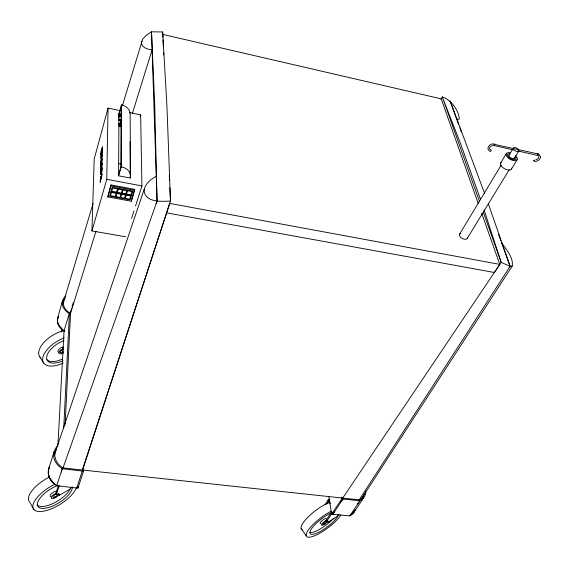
<?xml version="1.0" encoding="UTF-8"?>
<svg xmlns="http://www.w3.org/2000/svg" width="569" height="569" viewBox="0 0 569 569"><rect width="100%" height="100%" fill="white"/><g stroke="black" fill="none" stroke-linecap="round" stroke-linejoin="round"><path stroke-width="0.85" d="M130.017 141.617L130.237 178.012L118.587 175.8L121.254 166.802L121.453 104.874A11.224 9.061 3.9 0 1 130.152 113.629L130.543 175.629M118.587 175.8L118.957 113.715L121.453 104.874M107.804 196.931L111.04 184.946L134.661 189.363L134.675 190.323L131.261 201.234L107.804 196.931L111.04 184.946M125.742 236.804L91.929 230.943L106.759 179.299L108.046 108.131L120.109 110.642M49.645 466.445A18.251 15.029 13.5 0 0 54.183 484.006L56.672 485.755L77.967 488.117L83.551 471.175L83.607 469.404M91.929 230.943L94.205 158.95L108.046 108.131M166.433 212.82L494.475 272.515L499.788 264.386L169.69 203.396L76.737 487.996M63.735 428.108L69.432 313.263L70.528 313.434L95.976 231.192M65.129 424.73L70.528 313.434A15.306 10.804 15.1 0 1 65.222 297.978M57.924 445.157L64.055 330.681L69.176 314.088M156.255 176.212C150.771 179.37 144.37 184.164 144.142 191.092C145.721 202.849 162.158 201.433 170.472 201.006L166.952 106.332L162.663 31.978L151.525 31.807L146.141 35.321L142.655 39.19L122.385 105.749M540.522 156.631C540.593 159.434 537.648 161.411 535.073 161.482M141.759 41.124C140.059 47.021 147.513 49.659 152.108 49.752L132.435 113.345M48.678 469.887L48.514 474.105L49.19 476.744M48.813 469.062L49.766 466.616M57.718 318.768L57.597 322.04L58.209 324.124M57.832 318.128L58.387 316.862M57.697 318.007L62.583 300.475M120.109 123.886L121.026 120.664M61.338 331.969L62.049 329.472M121.474 121.61L120.784 124.028L118.395 123.537M62.313 331.08L62.789 329.415M70.307 312.957L71.538 308.697M72.035 306.997L73.266 302.736M63.308 352.901A3.791 1.913 -32 0 1 58.899 352.844A3.791 1.913 -32 0 1 62.974 348.904L63.458 347.246M118.594 174.854L120.92 166.994L121.14 106.816L118.957 114.547L121.474 115.066M62.988 303.853L93.067 203.524M118.814 117.648L119.326 115.948M115.279 196.575L116.254 193.289M116.581 192.194L117.57 188.887M116.005 196.71L116.986 193.424M117.314 192.329L118.302 189.022M140.138 116.609L140.65 114.91L129.419 112.577M61.303 471.964L62.27 468.714L63.031 467.924L342.502 498.046M120.066 197.457L121.055 194.178M121.389 193.083L122.385 189.783M120.792 197.592L121.78 194.314M122.115 193.218L123.117 189.918M124.476 198.268L125.479 194.996M125.813 193.901L126.823 190.608M125.201 198.403L126.204 195.131M126.538 194.036L127.556 190.743M134.398 190.202L131.261 201.234M48.657 468.913L54.055 451.736M131.574 218.446L133.964 210.943M135.55 205.935L141.909 185.914L140.65 114.91M56.672 485.755L62.27 468.714L59.738 466.943A18.578 15.071 14.1 0 1 57.497 446.018M82.306 470.086L170.472 201.006L169.861 187.734M58.451 485.478L55.783 493.551A4.346 1.75 -31.7 0 0 51.274 497.292A4.346 1.75 -31.7 0 0 54.226 498.209A4.346 1.75 -31.7 0 0 58.728 494.468L58.742 493.686M71.694 487.192L69.937 489.162L59.29 495.421A4.346 1.75 -31.7 0 0 56.338 494.497L59.283 485.627M54.332 454.894L144.462 188.531M62.946 468.18L157.065 201.063L154.761 106.247L151.525 31.807L157.065 201.063L156.119 203.546M494.056 144.284L538.146 153.957A0.782 0.427 -66.9 0 1 538.246 154.811A0.782 0.427 -66.9 0 1 537.549 155.401L537.456 155.344A0.782 0.384 -74.4 0 1 537.349 155.095M70.456 488.437L69.318 490.62A20 8.087 -31.7 0 1 52.448 503.757A20 8.087 -31.7 0 1 37.156 504.98M361.336 498.97L512.235 266.057C513.665 257.245 505.912 249.371 501.438 242.366L510.13 266.299L359.025 500.144M441.011 99.219L442.277 96.886C450.897 99.731 458.692 110.016 459.375 119.056L457.817 119.298L456.551 118.715M354.672 510.443L352.225 513.885M334.615 511.353L332.865 514.305L331.585 514.17L328.818 496.659M500.606 163.09L506.254 153.694M459.61 234.094L501.09 165.273M508.999 155.173L512.449 149.469M514.483 158.139L518.828 151.02M467.199 238.468L509.17 169.825M511.495 168.986L517.235 159.626M354.466 510.983L353.299 512.833L349.821 515.535M325.169 504.703L328.341 499.71L329.899 498.992M326.748 504.141L328.605 501.225M338.932 514.661L337.09 516.467L328.071 522.356L327.417 521.467L327.673 520.969L327.417 521.467A3.898 1.067 -37.2 0 1 323.192 524.931A3.898 1.067 -37.2 0 1 321.691 524.198A3.898 1.067 -37.2 0 1 325.916 520.735L331.542 512.036M328.071 522.356A3.898 1.06 -37.2 0 0 326.563 521.631L332.204 512.932M342.595 497.313L342.887 499.063L332.865 514.305L349.814 515.877L351.742 514.703A16.999 12.803 36 0 0 355.134 509.788M349.814 515.877L359.964 500.727L361.912 499.561A17.283 12.81 35.5 0 0 365.76 491.524M331.585 514.17L341.82 498.942L341.521 497.192M342.382 498.579L501.168 262.345L484.02 209.797M353.37 513.117L363.555 497.975M493.977 144.277C494.802 143.175 494.71 146.048 493.984 145.38M509.084 267.729L510.13 266.299L488.351 203.887M340.81 501.908L342.887 499.063L359.964 500.727L357.375 504.127M70.528 313.434L69.873 314.01L67.64 312.516A16.416 11.593 15.1 0 1 65.862 295.972M329.501 499.618L327.943 500.336L330.489 503.785M512.235 266.057L510.13 266.299L501.168 262.345L483.323 212.201M326.563 521.631L325.916 520.735L326.279 520.571M325.916 520.735L326.613 520.45M56.26 493.38L55.783 493.551L56.338 494.497M535.863 159.853L538.16 158.587L538.864 156.361M492.526 145.557C490.03 146.055 488.358 148.85 490.314 149.69M63.472 349.679L62.974 348.904L63.394 348.797M62.974 348.904L63.799 348.74M493.366 143.9C489.731 143.367 485.556 148.808 489.575 151.098M493.807 145.365L494.425 145.067L494.447 144.049M83.551 471.175L62.27 468.714M342.723 498.074L359.217 499.852L359.964 500.727M341.82 498.942L342.887 499.063M118.836 124.419L121.439 124.895M118.309 119.796L121.802 120.443M110.877 191.717L131.51 195.537M118.949 125.564L121.567 126.048M118.949 126.389L121.567 126.88M111.026 185.907L134.675 190.323M106.759 179.299L141.909 185.914M118.85 163.708L121.403 164.199M118.452 120.137L121.702 120.806M118.245 114.995L121.617 115.692M118.416 115.358L121.752 116.048M118.75 115.998L121.332 116.531M118.757 119.056L121.339 119.59M118.957 113.715L121.474 114.234M493.942 145.522L513.679 150.003M517.968 150.977L537.705 155.465M162.03 34.24L441.21 98.857L478.195 203.361M64.781 331.165L62.626 329.714L59.354 326.265A15.633 11.238 14.6 0 1 57.818 323.021M64.823 331.478L62.633 329.999A16.16 11.608 14.7 0 1 58.209 316.741M55.421 484.504L56.63 485.357M539.028 154.306L540.55 156.76M52.142 481.659L54.211 483.657M62.626 329.714L58.564 324.792M48.756 475.35A17.66 14.545 13.4 0 0 50.485 479.418L54.183 483.636M328.341 499.71L329.871 501.78M52.064 481.559L49.489 477.37M301.101 528.544L306.214 535.749M39.723 356.735L43.649 362.986M59.29 495.421L58.621 493.494M34.005 509.696L29.624 502.036A24.979 10.228 -31.6 0 1 49.325 477.085M458.678 124.561L450.093 100.912L484.632 193.517M459.887 127.904L461.409 132.086M498.608 234.556L500.834 240.694M479.454 201.341L442.277 96.886L460.755 144.17L480.35 198.965M481.744 213.389L499.788 264.386M162.663 31.978L162.912 37.284M163.033 39.944L163.317 46.139M163.602 52.327L163.73 54.987M169.285 175.344L169.534 180.65M364.445 493.444A16.11 11.935 35.5 0 1 359.217 499.852M63.031 467.924A17.319 14.054 14.1 0 1 56.203 449.752M48.578 474.51A17.66 14.545 13.4 0 1 48.543 470.314M48.706 469.503A17.66 14.545 13.4 0 1 49.204 467.917M57.661 322.36A15.633 11.238 14.6 0 1 58.166 317.26M72.405 486.929A20.022 8.066 -31.7 0 1 54.532 505.187A20.022 8.066 -31.7 0 1 37.362 503.657A20.022 8.066 -31.7 0 1 57.185 485.577M76.225 487.91A25.086 10.1 -31.7 0 1 51.815 508.658A25.086 10.1 -31.7 0 1 32.817 505.962A25.086 10.1 -31.7 0 1 53.849 484.738M50.719 496.63A4.339 1.757 -31.7 0 1 51.793 493.33A4.339 1.757 -31.7 0 1 57.071 491.339M54.894 497.086A2.511 1.01 -31.7 0 1 53.066 496.289A2.511 1.01 -31.7 0 1 56.765 494.333A2.511 1.01 -31.7 0 1 55.463 496.787M467.384 237.842A4.381 2.44 29.8 0 1 461.694 238.091A4.381 2.44 29.8 0 1 460.734 233.34M514.454 157.25A3.122 1.536 29.1 0 1 512.989 158.673A3.122 1.536 29.1 0 1 509.454 156.767A3.122 1.536 29.1 0 1 509.703 154.69M518.907 150.614A3.137 1.522 29 0 1 516.865 151.468A3.137 1.522 29 0 1 513.636 149.448M513.338 148.929A3.137 1.522 29 0 1 515.265 147.599A3.137 1.522 29 0 1 518.793 150.131M511.659 168.161A6.195 3.094 29.2 0 1 504.675 168.829A6.195 3.094 29.2 0 1 501.147 162.478M515.436 156.866A4.68 2.304 29.1 0 1 513.814 159.697A4.68 2.304 29.1 0 1 508.039 156.454A4.68 2.304 29.1 0 1 509.675 153.637M515.642 155.757A6.238 3.073 29.1 0 1 515.08 160.714A6.238 3.073 29.1 0 1 506.666 156.176A6.238 3.073 29.1 0 1 510.173 152.805M537.634 154.398A0.782 0.384 -74.4 0 1 538.295 154.121A0.782 0.384 -74.4 0 1 538.025 155.33A0.782 0.384 -74.4 0 1 537.499 154.981M537.435 154.54A0.782 0.427 -66.9 0 1 538.132 153.95M490.763 149.946A0.789 0.405 -68.3 0 1 491.161 150.372A0.789 0.405 -68.3 0 1 490.698 151.326A0.789 0.405 -68.3 0 1 490.215 151.062M121.254 166.802A11.985 9.196 2.2 0 1 130.237 178.012M340.859 515.094A22.511 6.152 -37.2 0 1 316.791 534.789A22.511 6.152 -37.2 0 1 307.594 531.154A22.511 6.152 -37.2 0 1 331.122 511.239M302.189 529.782A22.426 6.287 -37.1 0 1 308.099 517.008A22.426 6.287 -37.1 0 1 329.828 502.306M338.825 514.34A17.973 4.908 -37.2 0 1 320.375 531.354A17.973 4.908 -37.2 0 1 310.866 529.767A17.973 4.908 -37.2 0 1 330.959 513.032M333.171 518.743A17.952 4.936 -37.2 0 1 309.977 532.47M320.66 523.544A3.898 1.074 -37.2 0 1 322.587 520.215A3.898 1.074 -37.2 0 1 326.378 519.191M324.501 523.622A2.248 0.612 -37.2 0 1 322.801 523.8A2.248 0.612 -37.2 0 1 325.518 521.545A2.248 0.612 -37.2 0 1 325.809 522.541M63.152 363.129A21.899 11.031 -32 0 1 42.632 359.082A21.899 11.031 -32 0 1 64.311 337.922M40.698 357.837A21.821 11.117 -31.9 0 1 43.4 343.015A21.821 11.117 -31.9 0 1 64.091 330.625M62.974 360.774A17.483 8.805 -32 0 1 46.622 357.496A17.483 8.805 -32 0 1 64.013 340.611M61.993 359.238A17.461 8.82 -32 0 1 46.914 359.665M59.02 352.311A3.791 1.913 -32 0 1 58.763 349.373A3.791 1.913 -32 0 1 63.529 347.204M63.138 352.047A2.191 1.102 -32 0 1 60.705 352.709A2.191 1.102 -32 0 1 60.855 351.059A2.191 1.102 -32 0 1 63.337 349.814M101.951 174.278L101.588 177.827L101.346 178.801L101.638 174.719L100.222 182.414L100.421 178.325L100.813 176.618L100.436 181.291L101.851 173.602L101.951 174.278M102.576 147.35L102.221 150.757L101.986 151.724L102.271 147.826L100.891 155.33L101.083 151.446L101.46 149.768L101.097 154.235L102.477 146.731L102.576 147.35M100.99 173.673C101.46 176.319 102.448 168.317 102.071 167.656L100.329 174.527L101.033 172.016L100.99 173.673M101.083 161.845L100.5 167.578L102.285 158.431L100.613 162.919L101.083 161.845M101.204 166.269L100.372 172.862L101.915 166.966L102.2 162.044L100.471 168.893L101.204 166.269M101.296 161.354L101.254 163.346L102.007 159.761L101.296 161.354M101.531 155.017L100.649 161.624L102.356 155.493L102.37 154.782L101.68 157.264L102.456 151.027L100.741 157.855L101.531 155.017M101.239 171.297L101.246 173.566L101.837 169.157L101.239 171.297M101.417 165.515L101.41 168.054L101.979 163.502L101.417 165.515M78.017 486.339L77.967 488.117L78.031 486.346M533.886 160.55C534.17 163.118 534.967 158.381 533.886 160.55M62.185 352.211C63.131 353.42 63.813 350.39 62.185 352.211M112.171 187.293L109.582 196.106L130.152 199.89L132.876 191.148L112.171 187.293M111.446 192.4L110.478 195.693L129.604 199.214L130.614 195.949L111.446 192.4M112.74 187.983L111.766 191.305L130.955 194.854L131.98 191.568L112.74 187.983M54.909 497.043C56.082 498.003 56.665 495.087 54.909 497.043M324.65 524.035L325.767 523.295L324.65 524.035"/></g></svg>
